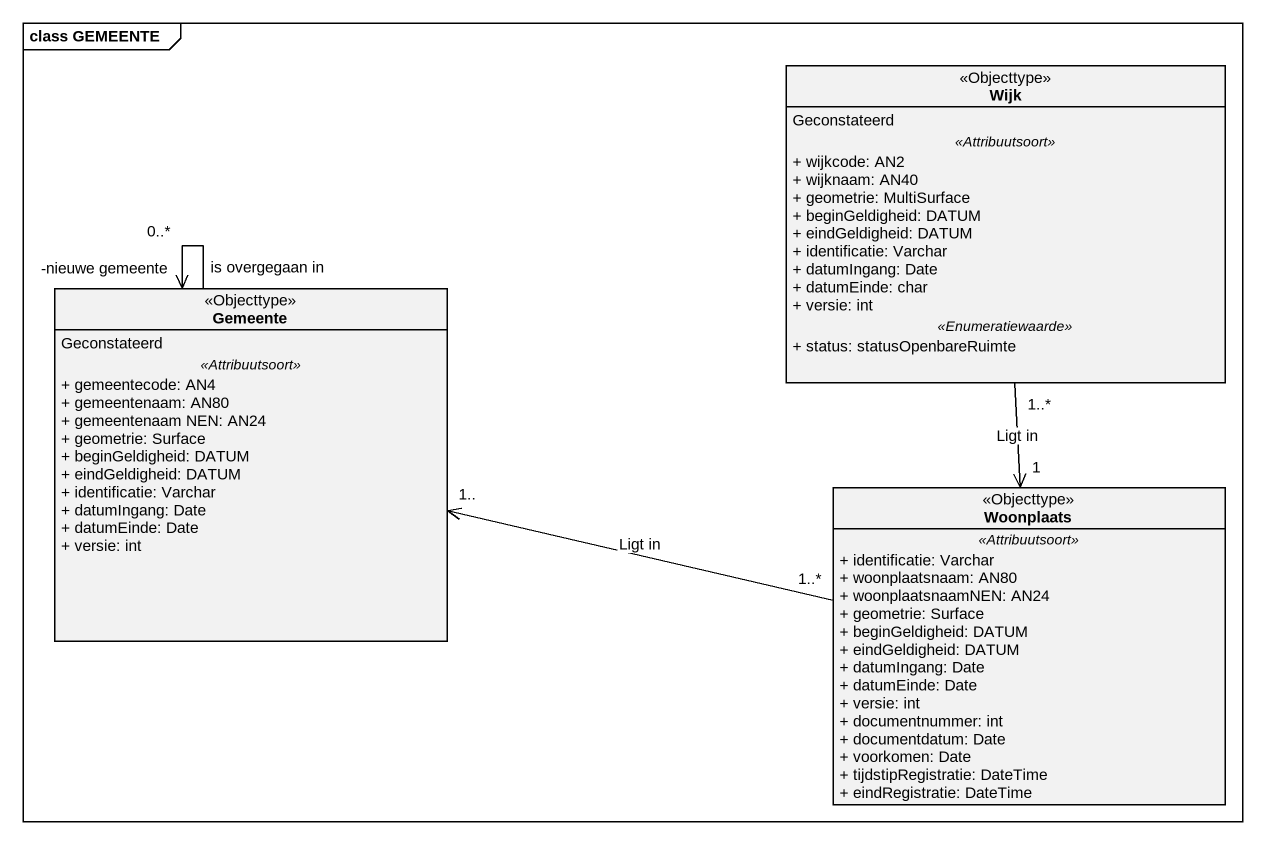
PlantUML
@startuml
mainframe class GEMEENTE
hide circle
hide empty members
skinparam classAttributeIconSize 0
class Wijk <<Objecttype>> {
  Geconstateerd
  .. <<Attribuutsoort>> ..
  + wijkcode: AN2
  + wijknaam: AN40
  + geometrie: MultiSurface
  + beginGeldigheid: DATUM
  + eindGeldigheid: DATUM
  + identificatie: Varchar
  + datumIngang: Date
  + datumEinde: char
  + versie: int
  .. <<Enumeratiewaarde>> ..
  + status: statusOpenbareRuimte
}
class Gemeente <<Objecttype>> {
  Geconstateerd
  .. <<Attribuutsoort>> ..
  + gemeentecode: AN4
  + gemeentenaam: AN80
  + gemeentenaam NEN: AN24
  + geometrie: Surface
  + beginGeldigheid: DATUM
  + eindGeldigheid: DATUM
  + identificatie: Varchar
  + datumIngang: Date
  + datumEinde: Date
  + versie: int
}
class Woonplaats <<Objecttype>> {
  .. <<Attribuutsoort>> ..
  + identificatie: Varchar
  + woonplaatsnaam: AN80
  + woonplaatsnaamNEN: AN24
  + geometrie: Surface
  + beginGeldigheid: DATUM
  + eindGeldigheid: DATUM
  + datumIngang: Date
  + datumEinde: Date
  + versie: int
  + documentnummer: int
  + documentdatum: Date
  + voorkomen: Date
  + tijdstipRegistratie: DateTime
  + eindRegistratie: DateTime
}
Wijk "1..*" --> "1" Woonplaats : Ligt in
Gemeente --> "-nieuwe gemeente\n0..*" Gemeente : is overgegaan in
Woonplaats "1..*" -left-> "1.." Gemeente : Ligt in
@enduml
